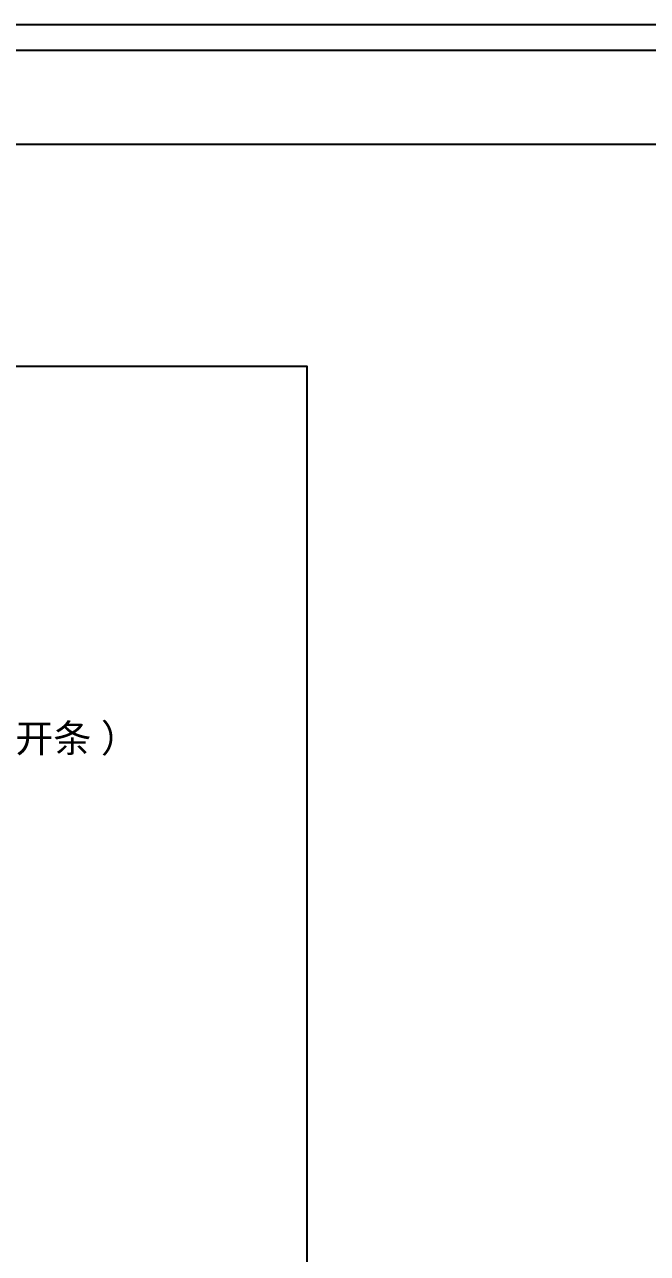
# Model space of a CAD drawing. Header units: millimetres. Extents: x 4862 to 20554, y 7569 to 11262.
# Drawn here: x 6331.3 to 6420.5, y 10015 to 10191 of the extents above; entities that cross this region are included whole.
import ezdxf

# ---------------------------------------------------------------- set-up
doc = ezdxf.new("R2010")
doc.units = ezdxf.units.MM
doc.styles.add('黑石雅黑', font='Microsoft YaHei.ttf')

# ---------------------------------------------------------------- blocks, each defined once
blk = doc.blocks.new('A$C398a0407')
blk.add_line((443.2, 6546.9), (8134, 6546.9))
for points in [[(9632, 0), (0, 0), (0, 6848), (9632, 6848)], [(9568, 64), (64, 64), (64, 6784), (9568, 6784)]]:
    blk.add_lwpolyline(points, close=True)
blk = doc.blocks.new('A$Caecb7373')
at = {"color": 1}
blk.add_lwpolyline([(0, 821.76), (1155.84, 821.76), (1155.84, 0), (0, 0)], close=True, dxfattribs=at)

msp = doc.modelspace()

# ---------------------------------------------------------------- linework, layer by layer
for points in [[(6424.394, 9823.577), (5986.233, 9823.577), (5986.233, 10173.838), (6424.394, 10173.838)], [(6116.189, 10142.062), (6371.692, 10142.062), (6371.692, 9991.731), (6116.189, 9991.731)]]:
    msp.add_lwpolyline(points, close=True)

# ---------------------------------------------------------------- block references
at = {"xscale": 0.05697241813319785, "yscale": 0.05697241813319785, "zscale": 0.05697241813319785}
msp.add_blockref('A$C398a0407', (5960.981, 9800.845), dxfattribs=at)
at = {"color": 1, "xscale": 0.4747701511099772, "yscale": 0.4747701511099772, "zscale": 0.4747701511099772}
msp.add_blockref('A$Caecb7373', (5960.981, 9800.845), dxfattribs=at)

# ---------------------------------------------------------------- texts
at = {"style": '黑石雅黑'}
msp.add_text(' 5mm同色卡条（工厂使用 密度板 开条 ）', height=4, dxfattribs=at).set_placement((6247.665, 10086.76))

doc.saveas('drawing.dxf')
